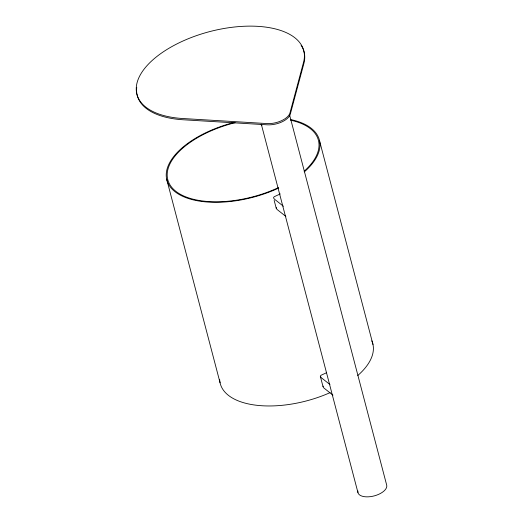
<?xml version="1.0" encoding="UTF-8"?>
<svg xmlns="http://www.w3.org/2000/svg" width="523" height="523" viewBox="0 0 523 523"><rect width="100%" height="100%" fill="white"/><g stroke="black" fill="none" stroke-linecap="round" stroke-linejoin="round"><path stroke-width="0.78" d="M285.878 216.43L277.072 209.475L276.203 208.161L276.353 207.553M332.961 395.166L323.907 388.014L323.044 386.7L320.318 376.312L320.959 375.305L326.424 372.781M323.044 386.7L323.188 386.092M280.269 193.928L274.117 196.766L273.477 197.772L274.346 199.08L283.394 206.239M329.987 384.582L321.181 377.619L320.318 376.312M319.553 140.831L372.984 344.474M289.552 114.851L386.732 485.279A14.853 7.27 -14.7 0 1 372.383 496.327A14.853 7.27 -14.7 0 1 357.909 490.992M261.363 124.441L357.922 492.496M274.157 200.368L276.203 208.161M166.647 179.134L220.072 382.777M290.343 119.499A78.829 38.578 -14.7 0 1 304.34 171.877M278.739 188.038A78.829 38.578 -14.7 0 1 169.733 186.201A78.829 38.578 -14.7 0 1 233.546 122.604M371.82 340.865A78.829 38.578 -14.7 0 1 357.765 375.521M330.105 392.623A78.829 38.578 -14.7 0 1 219.673 379.691M290.5 120.166A77.849 38.094 -14.7 0 1 304.144 171.224M278.295 187.692A77.849 38.094 -14.7 0 1 170.433 185.547A77.849 38.094 -14.7 0 1 235.141 122.696M302.693 48.077A86.223 42.193 -14.7 0 1 303.863 63.59L290.291 114.184A16.331 7.995 -14.7 0 1 267.43 124.82L183.181 119.767A86.223 42.193 -14.7 0 1 136.869 93.722M136.751 92.957A86.223 42.193 -14.7 0 1 136.745 87.413M301.117 45.318A86.223 42.193 -14.7 0 1 302.34 47.371M261.075 124.075A177.369 53.666 65 0 1 261.958 125.304M303.536 62.342L289.964 112.935A16.331 7.995 -14.7 0 1 267.096 123.578L182.854 118.525A86.223 42.193 -14.7 0 1 141.53 72.808A86.223 42.193 -14.7 0 1 241.181 26.425A86.223 42.193 -14.7 0 1 303.536 62.342"/></g></svg>
